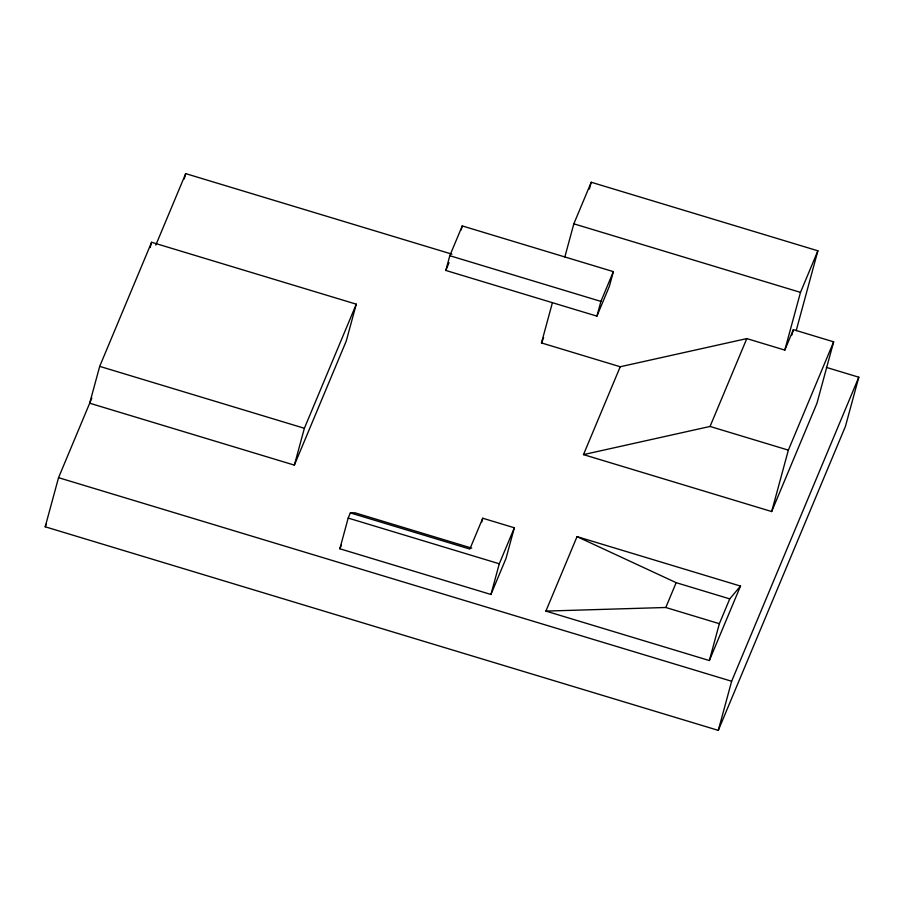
<?xml version="1.0" encoding="UTF-8"?>
<svg xmlns="http://www.w3.org/2000/svg" width="904" height="904" viewBox="0 0 904 904"><rect width="100%" height="100%" fill="white"/><g stroke="black" fill="none" stroke-linecap="round" stroke-linejoin="round"><path stroke-width="1.36" d="M826.358 367.397L858.8 377.205L845.455 426.326L718.296 730.375L45.2 526.795L58.545 477.674L91.846 398.042M99.7 366.369L89.688 403.207L294.365 465.119L346.266 341.011L356.278 304.173L151.601 242.272L99.7 366.369L304.377 428.281L356.278 304.173M150.166 247.538L151.601 242.272M184.258 178.935L185.704 173.624L451.966 254.16M294.365 465.119L304.377 428.281M350.345 512.907L469.854 549.056L482.747 518.229L514.342 527.789L505.991 558.491L490.94 594.47L339.847 548.773L348.187 518.071L350.345 512.907L354.899 512.783L471.718 548.118M445.808 270.443L449.808 255.708L462.26 225.921L613.364 271.629L609.364 286.365L596.911 316.14L445.808 270.443L449.051 262.668M461.176 229.944L462.26 225.921M481.651 522.229L482.747 518.229M620.223 366.753L583.487 454.61L771.677 511.54L816.967 403.229L833.646 341.836L793.362 329.644L784.808 350.085L746.806 338.593L620.223 366.753L541.473 342.932L552.434 302.603M564.842 256.951L573.837 223.819L591.227 182.246L817.883 250.803L796.187 330.661M589.385 189.015L591.227 182.246M490.94 594.47L499.29 563.78L514.342 527.789M596.911 316.14L600.911 301.405L613.364 271.629M784.808 350.085L800.492 292.376L817.883 250.803M791.904 334.988L793.362 329.644M709.357 660.541L719.369 623.692L729.743 598.877L740.5 586.074L577.034 536.637L545.892 611.093L709.357 660.541L740.5 586.074M771.677 511.54L788.356 450.135L833.646 341.836M718.296 730.375L731.641 681.254L858.8 377.205M155.816 245.086L185.704 173.624M45.2 526.795L46.285 524.196M339.847 548.773L341.452 544.92M541.473 342.932L543.643 337.734M583.487 454.61L710.058 426.451L746.806 338.593M545.892 611.093L665.796 607.488L676.169 582.673L729.743 598.877M573.837 223.819L800.492 292.376M449.808 255.708L600.911 301.405M710.058 426.451L788.356 450.135M665.796 607.488L719.369 623.692M348.187 518.071L499.29 563.78M58.545 477.674L731.641 681.254M577.034 536.637L676.169 582.673"/></g></svg>
